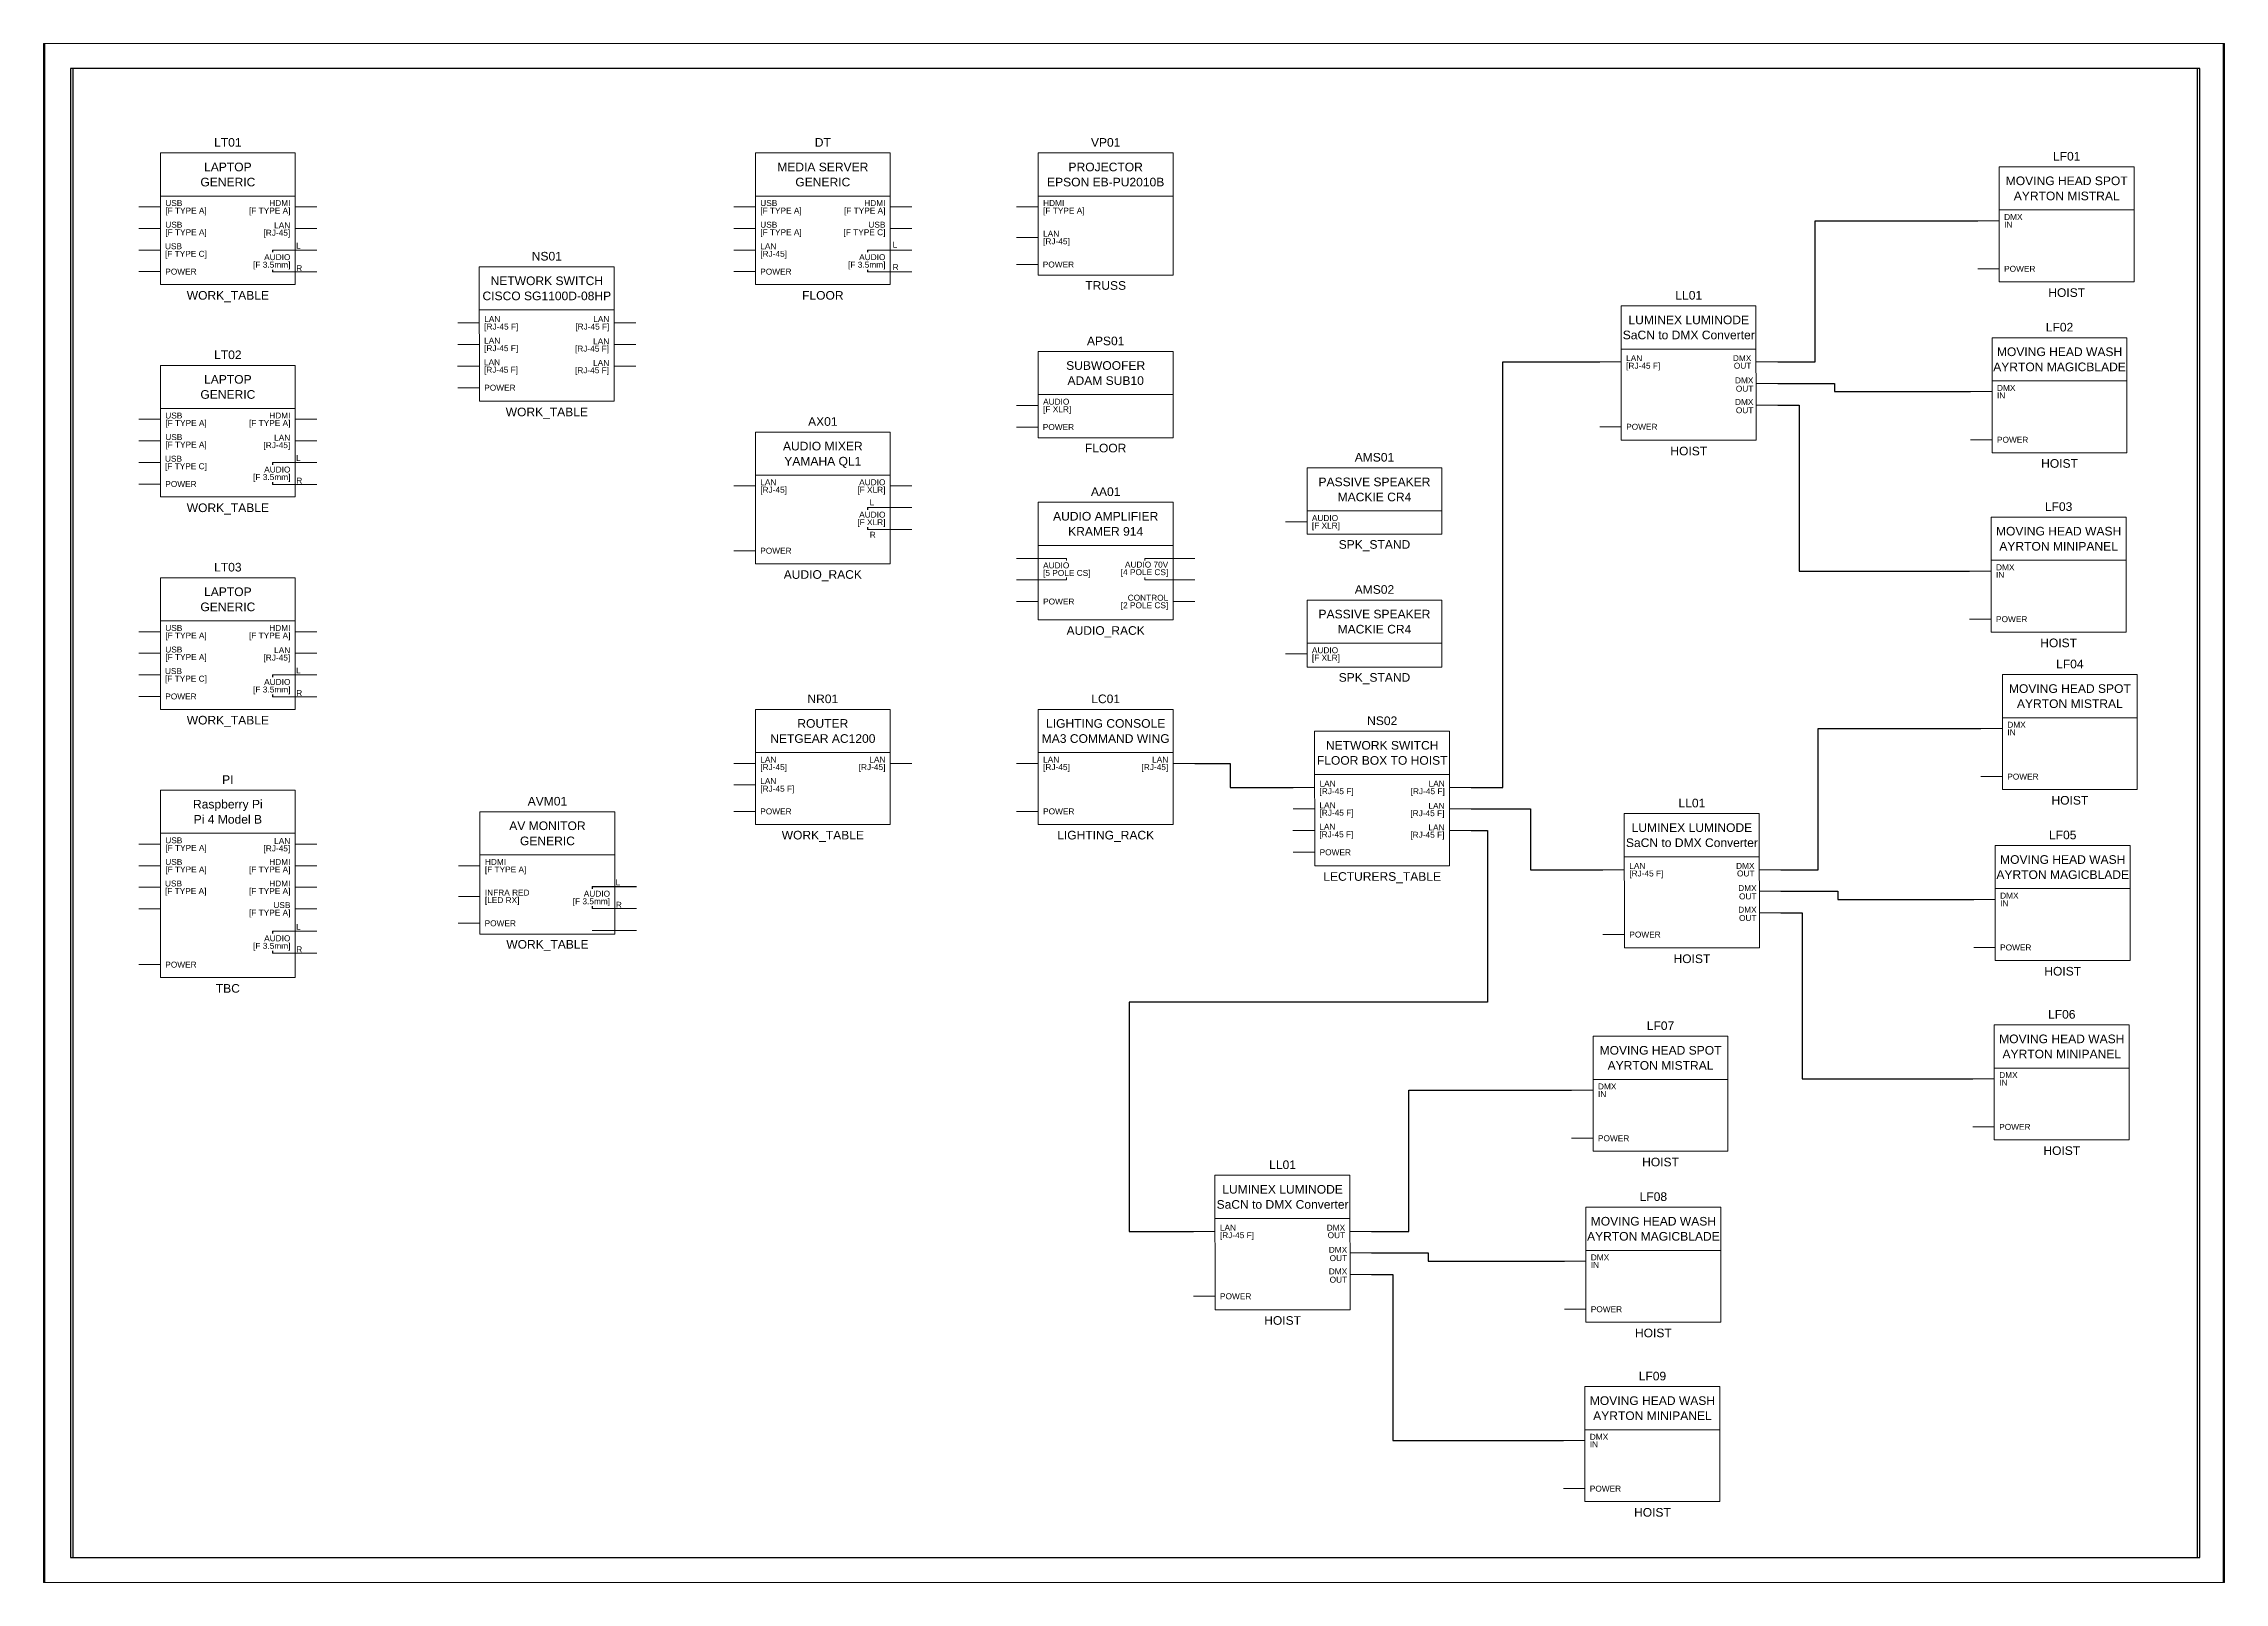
# Paper-space layout 'Layout1' of a CAD drawing. Header units: millimetres. Extents: x -1 to 420, y 0 to 297.
# The model-space entities are those that its viewports show. They can reach past a viewport. Long polylines and large blocks are cut down to what shows.
import ezdxf
from ezdxf.enums import TextEntityAlignment as Align

# ---------------------------------------------------------------- set-up
doc = ezdxf.new("R2010")
doc.units = ezdxf.units.MM
doc.layers.add('BLOCK BORDER', color=7, linetype='Continuous', lineweight=18)
doc.layers.add('BLOCK BORDER IN', color=7, linetype='Continuous', lineweight=5)
doc.layers.add('lighting', color=7, linetype='Continuous')
doc.styles.add('CAD_SALES', font='arial.ttf')

# ---------------------------------------------------------------- blocks, each defined once
blk = doc.blocks.new('AUD-5POLE L')
at = {"style": 'CAD_SALES'}
for s, p in [('AUDIO', (0.045, 0.035)), ('[5 POLE CS]', (0.045, -0.035))]:
    blk.add_text(s, height=0.055, dxfattribs=at).set_placement(p, align=Align.MIDDLE_LEFT)
blk = doc.blocks.new('A$C41004527')
at = {"color": 250, "style": 'CAD_SALES'}
blk.add_text('L', height=1.4, dxfattribs=at).set_placement((1.65, 1.25), align=Align.MIDDLE_RIGHT)

msp = doc.modelspace()

# ---------------------------------------------------------------- linework, layer by layer
for p, q in [((88.93, 285), (88.93, 284.56)), ((203.61, 285), (203.61, 284.56)), ((88.93, 281.2), (88.93, 280.77)), ((203.61, 281.2), (203.61, 280.77)), ((88.93, 244.05), (88.93, 243.62)), ((88.93, 240.26), (88.93, 239.82)), ((203.61, 235.37), (203.61, 234.93)), ((203.61, 231.57), (203.61, 231.14)), ((88.93, 203.11), (88.93, 202.67)), ((88.93, 199.32), (88.93, 198.88)), ((150.53, 162.3), (150.53, 161.86)), ((150.53, 162.3), (159.1, 162.3)), ((150.53, 158.5), (150.53, 158.07)), ((88.93, 153.7), (88.93, 153.27)), ((88.93, 149.91), (88.93, 149.47))]:
    msp.add_line(p, q)
for points in [[(45, 28), (465, 28), (465, 325), (45, 325)], [(50, 33), (460, 33), (460, 320), (50, 320)]]:
    msp.add_lwpolyline(points, close=True)
at = {"layer": 'BLOCK BORDER'}
for p, q in [((67.34, 295.4), (93.34, 295.4)), ((182.03, 295.4), (208.02, 295.4)), ((236.54, 295.4), (262.54, 295.4)), ((67.34, 293.32), (63.18, 293.32)), ((93.34, 293.32), (97.5, 293.32)), ((182.03, 293.32), (177.87, 293.32)), ((208.02, 293.32), (212.18, 293.32)), ((236.54, 293.32), (232.38, 293.32)), ((421.78, 290.64), (417.62, 290.64)), ((421.78, 292.72), (447.78, 292.72)), ((67.34, 289.16), (63.18, 289.16)), ((93.34, 289.16), (97.5, 289.16)), ((182.03, 289.16), (177.87, 289.16)), ((208.02, 289.16), (212.18, 289.16)), ((236.54, 287.41), (232.38, 287.41)), ((67.34, 285), (63.18, 285)), ((88.93, 285), (97.5, 285)), ((182.03, 285), (177.87, 285)), ((203.61, 285), (212.18, 285)), ((236.49, 282.21), (232.33, 282.21)), ((67.34, 280.84), (63.18, 280.84)), ((88.93, 280.77), (97.5, 280.77)), ((182.03, 280.84), (177.87, 280.84)), ((203.61, 280.77), (212.19, 280.77)), ((421.78, 281.38), (417.62, 281.38)), ((128.82, 273.46), (154.82, 273.46)), ((128.82, 270.96), (124.66, 270.96)), ((154.82, 270.96), (158.98, 270.96)), ((128.8, 266.8), (124.64, 266.8)), ((154.82, 266.8), (158.98, 266.8)), ((348.93, 265.92), (374.93, 265.92)), ((128.77, 262.64), (124.61, 262.64)), ((154.82, 262.64), (158.98, 262.64)), ((348.93, 263.43), (344.77, 263.43)), ((374.93, 263.43), (379.09, 263.43)), ((128.82, 258.46), (124.66, 258.46)), ((236.54, 257.13), (262.54, 257.13)), ((374.93, 259.27), (379.09, 259.27)), ((420.4, 257.7), (416.24, 257.7)), ((420.4, 259.78), (446.4, 259.78)), ((67.34, 252.38), (63.18, 252.38)), ((67.34, 254.45), (93.34, 254.45)), ((93.34, 252.38), (97.5, 252.38)), ((236.54, 255.05), (232.38, 255.05)), ((374.93, 255.11), (379.09, 255.11)), ((67.34, 248.22), (63.18, 248.22)), ((93.34, 248.22), (97.5, 248.22)), ((236.49, 250.88), (232.33, 250.88)), ((348.93, 250.93), (344.77, 250.93)), ((420.4, 248.43), (416.24, 248.43)), ((67.34, 244.06), (63.18, 244.06)), ((88.93, 244.06), (97.5, 244.06)), ((67.34, 239.9), (63.18, 239.9)), ((88.93, 239.82), (97.5, 239.82)), ((182.03, 241.6), (208.02, 241.6)), ((182.03, 239.52), (177.87, 239.52)), ((208.02, 239.52), (212.18, 239.52)), ((203.61, 235.37), (212.18, 235.37)), ((288.35, 232.62), (284.19, 232.62)), ((288.35, 234.7), (314.35, 234.7)), ((182.03, 227.04), (177.87, 227.04)), ((203.61, 231.14), (212.19, 231.14)), ((236.54, 228.07), (262.54, 228.07)), ((236.54, 225.57), (232.38, 225.57)), ((262.54, 225.57), (266.7, 225.57)), ((420.22, 223.12), (416.06, 223.12)), ((420.22, 225.2), (446.22, 225.2)), ((236.54, 221.41), (232.38, 221.41)), ((262.54, 221.41), (266.7, 221.41)), ((236.54, 217.25), (232.38, 217.25)), ((262.54, 217.25), (266.7, 217.25)), ((67.34, 211.43), (63.18, 211.43)), ((67.34, 213.51), (93.34, 213.51)), ((93.34, 211.43), (97.5, 211.43)), ((420.22, 213.85), (416.06, 213.85)), ((67.34, 207.27), (63.18, 207.27)), ((93.34, 207.27), (97.5, 207.27)), ((288.35, 207.14), (284.19, 207.14)), ((288.35, 209.22), (314.35, 209.22)), ((67.34, 203.11), (63.18, 203.11)), ((88.93, 203.11), (97.5, 203.11)), ((67.34, 198.95), (63.18, 198.95)), ((88.93, 198.88), (97.5, 198.88)), ((422.39, 194.86), (448.39, 194.86)), ((422.39, 192.78), (418.23, 192.78)), ((182.03, 186.06), (177.87, 186.06)), ((182.03, 188.14), (208.02, 188.14)), ((208.02, 186.06), (212.18, 186.06)), ((236.54, 186.06), (232.38, 186.06)), ((236.54, 188.14), (262.54, 188.14)), ((262.54, 186.06), (266.7, 186.06)), ((182.02, 181.9), (177.86, 181.9)), ((289.84, 181.42), (285.68, 181.42)), ((289.84, 183.92), (315.84, 183.92)), ((315.84, 181.42), (320, 181.42)), ((422.39, 183.51), (418.23, 183.51)), ((182.03, 176.8), (177.87, 176.8)), ((236.54, 176.8), (232.38, 176.8)), ((289.81, 177.26), (285.65, 177.26)), ((315.84, 177.26), (320, 177.26)), ((67.34, 172.57), (93.34, 172.57)), ((289.79, 173.1), (285.63, 173.1)), ((315.84, 173.1), (320, 173.1)), ((67.34, 170.49), (63.18, 170.49)), ((93.34, 170.49), (97.5, 170.49)), ((128.94, 168.41), (154.94, 168.41)), ((289.84, 168.92), (285.68, 168.92)), ((67.34, 166.33), (63.18, 166.33)), ((93.34, 166.33), (97.5, 166.33)), ((128.94, 166.33), (124.78, 166.33)), ((349.54, 165.56), (345.38, 165.56)), ((349.54, 168.06), (375.54, 168.06)), ((375.54, 165.56), (379.7, 165.56)), ((67.34, 162.17), (63.18, 162.17)), ((93.34, 162.17), (97.5, 162.17)), ((93.34, 162.17), (97.5, 162.17)), ((128.94, 160.42), (124.78, 160.42)), ((375.54, 161.4), (379.7, 161.4)), ((421.01, 159.83), (416.85, 159.83)), ((421.01, 161.91), (447.01, 161.91)), ((67.34, 158.01), (63.18, 158.01)), ((93.34, 158.01), (97.5, 158.01)), ((150.53, 158.08), (159.1, 158.08)), ((375.54, 157.24), (379.7, 157.24)), ((88.93, 153.71), (97.5, 153.71)), ((128.89, 155.23), (124.73, 155.23)), ((150.53, 153.84), (159.11, 153.84)), ((349.54, 153.06), (345.38, 153.06)), ((67.34, 147.26), (63.18, 147.26)), ((88.93, 149.47), (97.5, 149.47)), ((421.01, 150.57), (416.85, 150.57)), ((420.83, 127.33), (446.83, 127.33)), ((343.49, 123.05), (339.33, 123.05)), ((343.49, 125.13), (369.49, 125.13)), ((420.83, 125.25), (416.67, 125.25)), ((343.49, 113.79), (339.33, 113.79)), ((420.83, 115.99), (416.67, 115.99)), ((270.64, 98.33), (296.64, 98.33)), ((270.64, 95.84), (266.48, 95.84)), ((296.64, 95.84), (300.8, 95.84)), ((296.64, 91.68), (300.8, 91.68)), ((342.11, 90.1), (337.95, 90.1)), ((342.11, 92.18), (368.11, 92.18)), ((296.64, 87.52), (300.8, 87.52)), ((270.64, 83.34), (266.48, 83.34)), ((342.11, 80.84), (337.95, 80.84)), ((341.93, 55.53), (337.77, 55.53)), ((341.93, 57.61), (367.93, 57.61)), ((341.93, 46.26), (337.77, 46.26))]:
    msp.add_line(p, q, dxfattribs=at)
for points in [[(93.34, 278.34), (67.34, 278.34), (67.34, 303.72), (93.34, 303.72)], [(208.02, 278.34), (182.03, 278.34), (182.03, 303.72), (208.02, 303.72)], [(262.54, 280.15), (236.54, 280.15), (236.54, 303.72), (262.54, 303.72)], [(447.78, 278.88), (421.78, 278.88), (421.78, 301.04), (447.78, 301.04)], [(154.82, 255.87), (128.82, 255.87), (128.78, 281.78), (154.78, 281.78)], [(374.93, 248.34), (348.93, 248.34), (348.89, 274.24), (374.89, 274.24)], [(262.54, 248.81), (236.54, 248.81), (236.54, 265.45), (262.54, 265.45)], [(446.4, 245.94), (420.4, 245.94), (420.4, 268.09), (446.4, 268.09)], [(93.34, 237.4), (67.34, 237.4), (67.34, 262.77), (93.34, 262.77)], [(208.02, 224.54), (182.03, 224.54), (182.03, 249.92), (208.02, 249.92)], [(314.35, 230.23), (288.35, 230.23), (288.35, 243.02), (314.35, 243.02)], [(262.54, 213.74), (236.54, 213.74), (236.54, 236.39), (262.54, 236.39)], [(446.22, 211.36), (420.22, 211.36), (420.22, 233.52), (446.22, 233.52)], [(93.34, 196.46), (67.34, 196.46), (67.34, 221.83), (93.34, 221.83)], [(314.35, 204.6), (288.35, 204.6), (288.35, 217.54), (314.35, 217.54)], [(448.39, 181.02), (422.39, 181.02), (422.39, 203.18), (448.39, 203.18)], [(208.02, 174.3), (182.03, 174.3), (182.03, 196.46), (208.02, 196.46)], [(262.54, 174.3), (236.54, 174.3), (236.54, 196.46), (262.54, 196.46)], [(315.84, 166.33), (289.84, 166.33), (289.8, 192.24), (315.8, 192.24)], [(93.34, 144.76), (67.34, 144.76), (67.34, 180.89), (93.34, 180.89)], [(154.94, 153.16), (128.94, 153.16), (128.94, 176.73), (154.94, 176.73)], [(375.54, 150.47), (349.54, 150.47), (349.5, 176.38), (375.5, 176.38)], [(447.01, 148.07), (421.01, 148.07), (421.01, 170.23), (447.01, 170.23)], [(446.83, 113.49), (420.83, 113.49), (420.83, 135.65), (446.83, 135.65)], [(369.49, 111.29), (343.49, 111.29), (343.49, 133.45), (369.49, 133.45)], [(296.64, 80.75), (270.64, 80.75), (270.6, 106.65), (296.6, 106.65)], [(368.11, 78.35), (342.11, 78.35), (342.11, 100.5), (368.11, 100.5)], [(367.93, 43.77), (341.93, 43.77), (341.93, 65.92), (367.93, 65.92)]]:
    msp.add_lwpolyline(points, close=True, dxfattribs=at)
at = {"layer": 'BLOCK BORDER IN'}
for points in [[(241.96, 225.14), (241.96, 225.57), (236.54, 225.57)], [(257.12, 225.14), (257.12, 225.57), (262.54, 225.57)], [(236.54, 221.41), (241.96, 221.41), (241.96, 221.85)], [(262.54, 221.41), (257.12, 221.41), (257.12, 221.85)]]:
    msp.add_lwpolyline(points, dxfattribs=at)
at = {"layer": 'lighting'}
for points in [[(379.09, 263.43), (386.27, 263.43), (386.27, 290.64), (417.62, 290.64)], [(320, 181.42), (326.07, 181.42), (326.07, 263.43), (344.77, 263.43)], [(379.09, 259.27), (390.03, 259.27), (390.03, 257.7), (416.24, 257.7)], [(379.09, 255.11), (383.2, 255.11), (383.2, 223.12), (416.06, 223.12)], [(379.7, 165.56), (386.88, 165.56), (386.88, 192.78), (418.23, 192.78)], [(266.7, 186.06), (273.52, 186.06), (273.52, 181.42), (285.68, 181.42)], [(320, 177.26), (331.4, 177.26), (331.4, 165.56), (345.38, 165.56)], [(320, 173.1), (323.16, 173.1), (323.16, 140.04), (254.07, 140.04), (254.07, 95.84), (266.48, 95.84)], [(379.7, 161.4), (390.64, 161.4), (390.64, 159.83), (416.85, 159.83)], [(379.7, 157.24), (383.81, 157.24), (383.81, 125.25), (416.67, 125.25)], [(300.8, 95.84), (307.97, 95.84), (307.97, 123.05), (339.33, 123.05)], [(300.8, 91.68), (311.73, 91.68), (311.73, 90.1), (337.95, 90.1)], [(300.8, 87.52), (304.91, 87.52), (304.91, 55.53), (337.77, 55.53)]]:
    msp.add_lwpolyline(points, dxfattribs=at)

# ---------------------------------------------------------------- block references
for name, p, xscale, yscale, zscale in [('A$C41004527', (203.59, 235.36), 0.8188537479815572, 0.8188537479815572, 0.8188537479815572), ('AUD-5POLE L', (236.54, 223.49), 20.79888519873155, 20.79888519873155, 20.79888519873155)]:
    msp.add_blockref(name, p, dxfattribs=dict(xscale=xscale, yscale=yscale, zscale=zscale))

# ---------------------------------------------------------------- texts
at = {"style": 'CAD_SALES'}
for s, height, p in [('GENERIC', 1.664, (80.34, 298.1)), ('LAPTOP', 1.664, (80.34, 301.01)), ('MEDIA SERVER', 1.6639, (195.02, 301.01)), ('GENERIC', 1.664, (195.02, 298.1)), ('EPSON EB-PU2010B', 1.6639, (249.54, 298.1)), ('PROJECTOR', 1.664, (249.54, 301.01)), ('MOVING HEAD SPOT', 1.6639, (434.78, 298.34)), ('AYRTON MISTRAL', 1.6639, (434.78, 295.43)), ('NETWORK SWITCH', 1.6639, (141.82, 279.07)), ('CISCO SG1100D-08HP', 1.6639, (141.82, 276.16)), ('SaCN to DMX Converter', 1.6639, (361.93, 268.63)), ('LUMINEX LUMINODE', 1.6639, (361.93, 271.54)), ('MOVING HEAD WASH', 1.6639, (433.4, 265.39)), ('LAPTOP', 1.664, (80.34, 260.07)), ('SUBWOOFER', 1.664, (249.54, 262.74)), ('ADAM SUB10', 1.664, (249.54, 259.83)), ('AYRTON MAGICBLADE', 1.6639, (433.4, 262.48)), ('GENERIC', 1.664, (80.34, 257.16)), ('AUDIO MIXER', 1.6639, (195.02, 247.21)), ('YAMAHA QL1', 1.664, (195.02, 244.3)), ('PASSIVE SPEAKER', 1.6639, (301.35, 240.31)), ('MACKIE CR4', 1.664, (301.35, 237.4)), ('AUDIO AMPLIFIER', 1.6639, (249.54, 233.69)), ('KRAMER 914', 1.664, (249.54, 230.77)), ('MOVING HEAD WASH', 1.6639, (433.22, 230.81)), ('AYRTON MINIPANEL', 1.6639, (433.22, 227.9)), ('LAPTOP', 1.664, (80.34, 219.13)), ('GENERIC', 1.664, (80.34, 216.22)), ('PASSIVE SPEAKER', 1.6639, (301.35, 214.83)), ('MACKIE CR4', 1.664, (301.35, 211.92)), ('MOVING HEAD SPOT', 1.6639, (435.39, 200.47)), ('AYRTON MISTRAL', 1.6639, (435.39, 197.56)), ('ROUTER', 1.664, (195.02, 193.75)), ('LIGHTING CONSOLE', 1.6639, (249.54, 193.75)), ('NETGEAR AC1200', 1.6639, (195.02, 190.84)), ('MA3 COMMAND WING', 1.6639, (249.54, 190.84)), ('NETWORK SWITCH', 1.6639, (302.84, 189.53)), ('FLOOR BOX TO HOIST', 1.6639, (302.84, 186.62)), ('Raspberry Pi', 1.6639, (80.34, 178.19)), ('Pi 4 Model B', 1.6639, (80.34, 175.27)), ('AV MONITOR', 1.664, (141.94, 174.03)), ('LUMINEX LUMINODE', 1.6639, (362.54, 173.67)), ('GENERIC', 1.664, (141.94, 171.11)), ('SaCN to DMX Converter', 1.6639, (362.54, 170.76)), ('MOVING HEAD WASH', 1.6639, (434.01, 167.52)), ('AYRTON MAGICBLADE', 1.6639, (434.01, 164.61)), ('MOVING HEAD SPOT', 1.6639, (356.49, 130.75)), ('MOVING HEAD WASH', 1.6639, (433.83, 132.95)), ('AYRTON MINIPANEL', 1.6639, (433.83, 130.03)), ('AYRTON MISTRAL', 1.6639, (356.49, 127.83)), ('SaCN to DMX Converter', 1.6639, (283.64, 101.04)), ('LUMINEX LUMINODE', 1.6639, (283.64, 103.95)), ('MOVING HEAD WASH', 1.6639, (355.11, 97.8)), ('AYRTON MAGICBLADE', 1.6639, (355.11, 94.89)), ('MOVING HEAD WASH', 1.6639, (354.93, 63.22)), ('AYRTON MINIPANEL', 1.6639, (354.93, 60.31))]:
    msp.add_text(s, height=height, dxfattribs=at).set_placement(p, align=Align.MIDDLE_CENTER)
for s, p in [('USB', (68.28, 294.05)), ('USB', (182.96, 294.05)), ('HDMI', (237.48, 294.05)), ('[F TYPE A]', (68.28, 292.59)), ('USB', (68.28, 289.89)), ('LAN', (89.26, 289.77)), ('[F TYPE A]', (182.96, 292.59)), ('USB', (182.96, 289.89)), ('[F TYPE A]', (237.48, 292.59)), ('DMX', (422.72, 291.37)), ('IN', (422.72, 289.91)), ('USB', (68.22, 285.73)), ('[F TYPE A]', (68.28, 288.43)), ('[RJ-45]', (87.21, 288.33)), ('[F TYPE A]', (182.96, 288.43)), ('LAN', (182.96, 285.73)), ('[RJ-45]', (237.48, 286.68)), ('LAN', (237.48, 288.14)), ('[F TYPE C]', (68.22, 284.27)), ('[RJ-45]', (182.96, 284.27)), ('POWER', (237.42, 282.21)), ('POWER', (422.72, 281.38)), ('POWER', (68.28, 280.84)), ('POWER', (182.96, 280.84)), ('[RJ-45 F]', (129.75, 270.24)), ('LAN', (129.75, 271.69)), ('[RJ-45 F]', (129.73, 266.08)), ('LAN', (129.73, 267.53)), ('[RJ-45 F]', (147.25, 265.99)), ('LAN', (150.74, 267.41)), ('[RJ-45 F]', (129.71, 261.92)), ('LAN', (129.71, 263.37)), ('[RJ-45 F]', (147.25, 261.83)), ('LAN', (150.74, 263.25)), ('[RJ-45 F]', (349.86, 262.7)), ('LAN', (349.86, 264.16)), ('POWER', (129.76, 258.46)), ('DMX', (370.84, 259.88)), ('OUT', (371.01, 258.28)), ('DMX', (421.34, 258.42)), ('IN', (421.34, 256.97)), ('[F TYPE A]', (68.28, 251.65)), ('USB', (68.28, 253.1)), ('AUDIO', (237.48, 255.77)), ('[F XLR]', (237.48, 254.32)), ('DMX', (370.84, 255.72)), ('OUT', (371.01, 254.12)), ('[F TYPE A]', (68.28, 247.49)), ('USB', (68.28, 248.94)), ('[RJ-45]', (87.21, 247.39)), ('LAN', (89.26, 248.83)), ('POWER', (237.42, 250.88)), ('POWER', (349.87, 250.93)), ('POWER', (421.34, 248.43)), ('[F TYPE C]', (68.22, 243.33)), ('USB', (68.22, 244.78)), ('POWER', (68.28, 239.9)), ('LAN', (182.96, 240.24)), ('[RJ-45]', (182.96, 238.79)), ('AUDIO', (289.29, 233.34)), ('[F XLR]', (289.29, 231.89)), ('POWER', (182.96, 227.04)), ('DMX', (421.16, 223.84)), ('IN', (421.16, 222.39)), ('POWER', (237.48, 217.25)), ('POWER', (421.16, 213.85)), ('[F TYPE A]', (68.28, 210.7)), ('USB', (68.28, 212.16)), ('[F TYPE A]', (68.28, 206.54)), ('USB', (68.28, 208)), ('[RJ-45]', (87.21, 206.44)), ('LAN', (89.26, 207.88)), ('AUDIO', (289.29, 207.86)), ('[F XLR]', (289.29, 206.41)), ('[F TYPE C]', (68.22, 202.38)), ('USB', (68.22, 203.84)), ('POWER', (68.28, 198.95)), ('DMX', (423.33, 193.5)), ('IN', (423.33, 192.05)), ('[RJ-45]', (182.96, 185.33)), ('LAN', (182.96, 186.79)), ('[RJ-45]', (237.48, 185.33)), ('LAN', (237.48, 186.79)), ('[RJ-45 F]', (182.96, 181.17)), ('LAN', (182.96, 182.63)), ('[RJ-45 F]', (290.76, 180.69)), ('LAN', (290.76, 182.15)), ('POWER', (423.33, 183.51)), ('POWER', (182.96, 176.8)), ('POWER', (237.48, 176.8)), ('[RJ-45 F]', (290.75, 176.53)), ('LAN', (290.75, 177.99)), ('[RJ-45 F]', (308.27, 176.45)), ('LAN', (311.75, 177.87)), ('[RJ-45 F]', (290.72, 172.37)), ('LAN', (290.72, 173.83)), ('[RJ-45 F]', (308.27, 172.29)), ('LAN', (311.75, 173.71)), ('[F TYPE A]', (68.28, 169.76)), ('USB', (68.28, 171.22)), ('[RJ-45]', (87.21, 169.66)), ('LAN', (89.26, 171.1)), ('POWER', (290.78, 168.92)), ('[F TYPE A]', (68.28, 165.6)), ('USB', (68.28, 167.06)), ('[F TYPE A]', (129.88, 165.6)), ('HDMI', (129.88, 167.06)), ('[RJ-45 F]', (350.47, 164.83)), ('LAN', (350.47, 166.29)), ('[F TYPE A]', (68.22, 161.44)), ('USB', (68.22, 162.9)), ('[LED RX]', (129.88, 159.7)), ('INFRA RED', (129.88, 161.15)), ('DMX', (371.46, 162.01)), ('OUT', (371.62, 160.41)), ('DMX', (421.95, 160.56)), ('POWER', (129.83, 155.23)), ('DMX', (371.46, 157.85)), ('OUT', (371.62, 156.25)), ('IN', (421.95, 159.1)), ('POWER', (350.48, 153.06)), ('POWER', (68.28, 147.26)), ('POWER', (421.95, 150.57)), ('DMX', (421.77, 125.98)), ('DMX', (344.43, 123.78)), ('IN', (344.43, 122.32)), ('IN', (421.77, 124.52)), ('POWER', (344.43, 113.79)), ('POWER', (421.77, 115.99)), ('LAN', (271.56, 96.56)), ('[RJ-45 F]', (271.56, 95.11)), ('DMX', (292.55, 92.29)), ('DMX', (292.55, 88.13)), ('OUT', (292.71, 90.69)), ('DMX', (343.05, 90.83)), ('IN', (343.05, 89.38)), ('OUT', (292.71, 86.53)), ('POWER', (271.58, 83.34)), ('POWER', (343.05, 80.84)), ('DMX', (342.86, 56.25)), ('IN', (342.86, 54.8)), ('POWER', (342.86, 46.26))]:
    msp.add_text(s, height=1.144, dxfattribs=at).set_placement(p, align=Align.MIDDLE_LEFT)
for s, height, p in [('HDMI', 1.144, (92.4, 294.05)), ('HDMI', 1.144, (207.09, 294.05)), ('[F TYPE A]', 1.144, (92.4, 292.59)), ('[F TYPE A]', 1.144, (207.09, 292.59)), ('USB', 1.144, (207.09, 289.89)), ('L', 1.14, (94.38, 285.84)), ('[F TYPE C]', 1.144, (207.09, 288.43)), ('L', 1.14, (209.34, 286.05)), ('[F 3.5mm]', 1.144, (92.4, 282.17)), ('AUDIO', 1.144, (92.4, 283.63)), ('R', 1.14, (94.68, 281.5)), ('[F 3.5mm]', 1.144, (207.09, 282.17)), ('AUDIO', 1.144, (207.09, 283.63)), ('R', 1.14, (209.64, 281.71)), ('[RJ-45 F]', 1.144, (153.88, 270.24)), ('LAN', 1.144, (153.88, 271.69)), ('DMX', 1.144, (373.99, 264.16)), ('OUT', 1.144, (373.99, 262.7)), ('[F TYPE A]', 1.144, (92.4, 251.65)), ('HDMI', 1.144, (92.4, 253.1)), ('L', 1.14, (94.38, 244.9)), ('[F 3.5mm]', 1.144, (92.4, 241.23)), ('AUDIO', 1.144, (92.4, 242.69)), ('R', 1.14, (94.68, 240.56)), ('AUDIO', 1.144, (207.09, 240.24)), ('[F XLR]', 1.144, (207.09, 238.79)), ('[F XLR]', 1.144, (207.09, 232.54)), ('AUDIO', 1.144, (207.09, 234)), ('R', 1.14, (205.22, 230.12)), ('[4 POLE CS]', 1.1439, (261.6, 222.91)), ('AUDIO 70V', 1.144, (261.6, 224.37)), ('[2 POLE CS]', 1.1439, (261.6, 216.53)), ('CONTROL', 1.144, (261.6, 217.98)), ('[F TYPE A]', 1.144, (92.4, 210.7)), ('HDMI', 1.144, (92.4, 212.16)), ('AUDIO', 1.144, (92.4, 201.75)), ('L', 1.14, (94.38, 203.96)), ('[F 3.5mm]', 1.144, (92.4, 200.29)), ('R', 1.14, (94.68, 199.61)), ('[RJ-45]', 1.144, (207.09, 185.33)), ('LAN', 1.144, (207.09, 186.79)), ('[RJ-45]', 1.144, (261.6, 185.33)), ('LAN', 1.144, (261.6, 186.79)), ('[RJ-45 F]', 1.144, (314.9, 180.69)), ('LAN', 1.144, (314.9, 182.15)), ('[F TYPE A]', 1.144, (92.4, 165.6)), ('HDMI', 1.144, (92.4, 167.06)), ('DMX', 1.144, (374.6, 166.29)), ('OUT', 1.144, (374.6, 164.83)), ('[F TYPE A]', 1.144, (92.4, 161.44)), ('HDMI', 1.144, (92.4, 162.9)), ('[F 3.5mm]', 1.144, (154.01, 159.47)), ('AUDIO', 1.144, (154.01, 160.93)), ('L', 1.14, (155.98, 163.14)), ('[F TYPE A]', 1.144, (92.4, 157.28)), ('USB', 1.144, (92.4, 158.74)), ('R', 1.14, (156.29, 158.8)), ('[F 3.5mm]', 1.144, (92.4, 150.88)), ('AUDIO', 1.144, (92.4, 152.34)), ('L', 1.14, (94.38, 154.55)), ('R', 1.14, (94.68, 150.21)), ('DMX', 1.144, (295.7, 96.56)), ('OUT', 1.144, (295.7, 95.11))]:
    msp.add_text(s, height=height, dxfattribs=at).set_placement(p, align=Align.MIDDLE_RIGHT)
for tag, text, height, p in [('LT01', '', 1.66, (80.34, 305.75)), ('DT', '', 1.66, (195.02, 305.75)), ('VP01', '', 1.66, (249.54, 305.75)), ('LF01', '', 1.66, (434.78, 303.08)), ('NS01', 'Network Switch', 1.6639, (141.82, 283.81)), ('TRUSS', '', 1.66, (249.54, 278.17)), ('HOIST', '', 1.66, (434.78, 276.8)), ('WORK_TABLE', '', 1.66, (80.34, 276.26)), ('FLOOR', '', 1.66, (195.02, 276.26)), ('LL01', 'Network Switch', 1.6639, (361.93, 276.28)), ('LF02', '', 1.66, (433.4, 270.13)), ('LT02', '', 1.66, (80.34, 264.81)), ('APS01', '', 1.66, (249.54, 267.48)), ('WORK_TABLE', '', 1.66, (141.82, 253.79)), ('AX01', '', 1.66, (195.02, 251.95)), ('FLOOR', '', 1.66, (249.54, 246.83)), ('AMS01', '', 1.66, (301.35, 245.05)), ('HOIST', '', 1.66, (361.93, 246.26)), ('HOIST', '', 1.66, (433.4, 243.86)), ('WORK_TABLE', '', 1.66, (80.34, 235.32)), ('AA01', 'XPA', 1.664, (249.54, 238.42)), ('LF03', '', 1.66, (433.22, 235.55)), ('SPK_STAND', '', 1.66, (301.35, 228.25)), ('LT03', '', 1.66, (80.34, 223.87)), ('AUDIO_RACK', '', 1.66, (195.02, 222.46)), ('AMS02', '', 1.66, (301.35, 219.57)), ('AUDIO_RACK', '', 1.66, (249.54, 211.66)), ('HOIST', '', 1.66, (433.22, 209.28)), ('LF04', '', 1.66, (435.39, 205.21)), ('SPK_STAND', '', 1.66, (301.35, 202.62)), ('NR01', '', 1.66, (195.02, 198.49)), ('LC01', '', 1.66, (249.54, 198.49)), ('WORK_TABLE', '', 1.66, (80.34, 194.38)), ('NS02', 'Network Switch', 1.6639, (302.84, 194.27)), ('PI', '', 1.66, (80.34, 182.92)), ('AVM01', '', 1.66, (141.94, 178.76)), ('LL01', 'Network Switch', 1.6639, (362.54, 178.41)), ('HOIST', '', 1.66, (435.39, 178.94)), ('WORK_TABLE', '', 1.66, (195.02, 172.22)), ('LIGHTING_RACK', '', 1.66, (249.54, 172.22)), ('LF05', '', 1.66, (434.01, 172.26)), ('LECTURERS_TABLE', '', 1.66, (302.84, 164.25)), ('WORK_TABLE', '', 1.66, (141.94, 151.18)), ('HOIST', '', 1.66, (362.54, 148.39)), ('TBC', '', 1.66, (80.34, 142.68)), ('HOIST', '', 1.66, (434.01, 145.99)), ('LF07', '', 1.66, (356.49, 135.49)), ('LF06', '', 1.66, (433.83, 137.68)), ('LL01', 'Network Switch', 1.6639, (283.64, 108.69)), ('HOIST', '', 1.66, (356.49, 109.21)), ('HOIST', '', 1.66, (433.83, 111.41)), ('LF08', '', 1.66, (355.11, 102.54)), ('HOIST', '', 1.66, (283.64, 78.67)), ('HOIST', '', 1.66, (355.11, 76.27)), ('LF09', '', 1.66, (354.93, 67.96)), ('HOIST', '', 1.66, (354.93, 41.69))]:
    msp.add_attdef(tag, text=text, height=height, dxfattribs=at).set_placement(p, align=Align.MIDDLE_CENTER)

psp = doc.layouts.get("Layout1")

# ---------------------------------------------------------------- linework, layer by layer
psp.add_lwpolyline([(5.03, 5.3), (415.03, 5.3), (415.03, 292.3), (5.03, 292.3)], close=True)

# ---------------------------------------------------------------- viewports
at = {"layer": '0'}
psp.add_viewport(center=(209.56, 148.8), size=(420.35, 296.5987), view_center_point=(255, 176.49), view_height=296.5987, dxfattribs=at)

doc.saveas('drawing.dxf')
